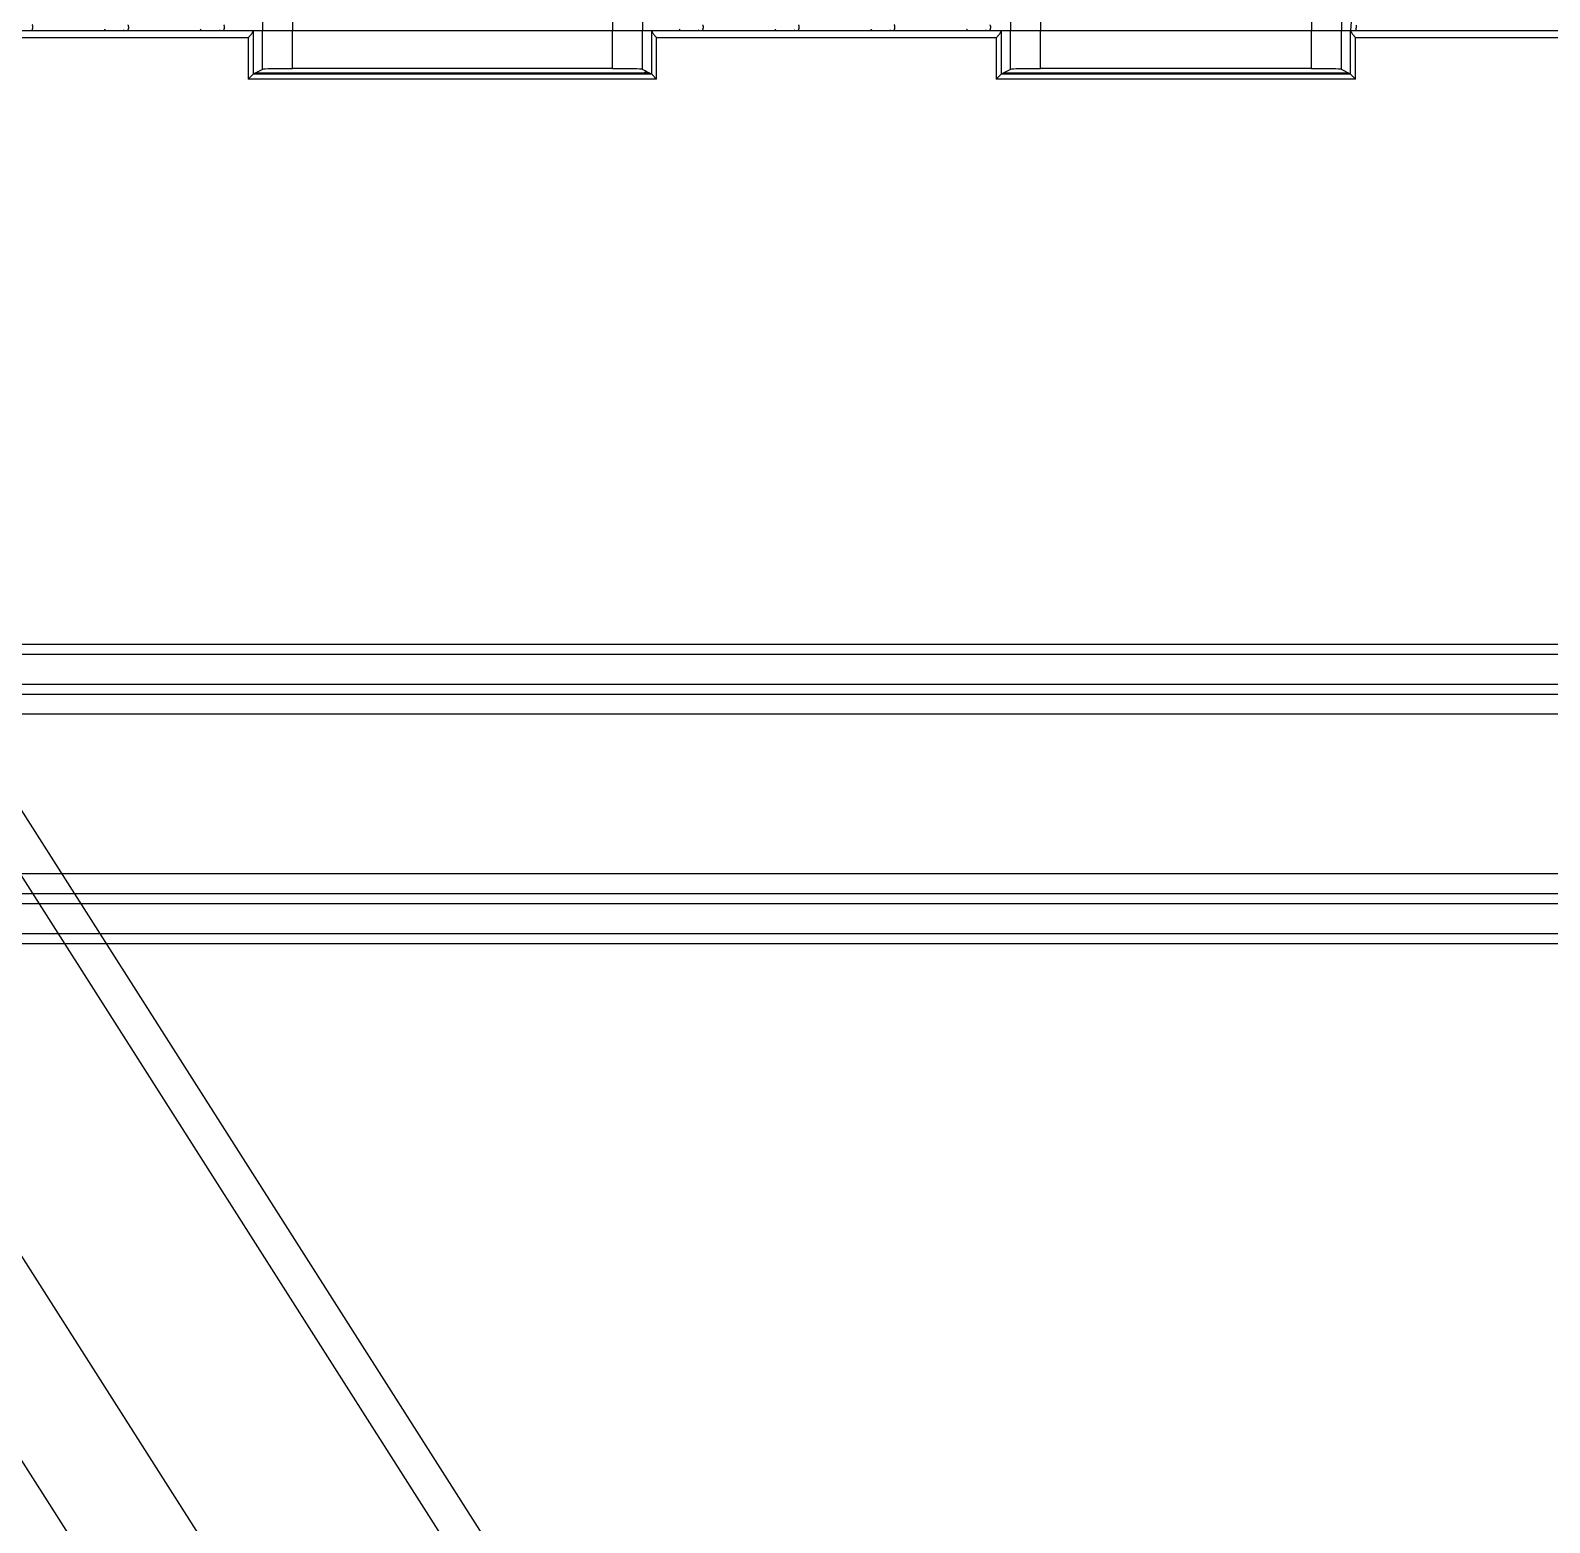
# Model space of a CAD drawing. Header units: millimetres. Extents: x 562 to 17351, y 2396 to 6995.
# Drawn here: x 14613.4 to 14765.8, y 4394.1 to 4543.8 of the extents above; entities that cross this region are included whole.
import ezdxf

# ---------------------------------------------------------------- set-up
doc = ezdxf.new("R2010")
doc.units = ezdxf.units.MM
doc.layers.add('02___PRT_ALL_AXES', color=7, linetype='Continuous')

# ---------------------------------------------------------------- blocks, each defined once
blk = doc.blocks.new('DTGCNV')
at = {"color": 7, "linetype": 'Continuous'}
for p, q in [((13316.62, 5010.2), (12716.62, 5010.2)), ((12813.1, 5009.5), (12740.97, 5009.5)), ((12813.1, 5009.5), (12813.1, 5005.36)), ((12813.59, 5010.16), (12813.59, 5005.86)), ((12814.52, 5006.33), (12814.52, 5010.2)), ((12817.52, 5006.4), (12817.52, 5010.2)), ((12849.62, 5006.4), (12849.62, 5010.2)), ((12852.62, 5006.33), (12852.62, 5010.2)), ((12853.55, 5005.86), (12853.55, 5010.16)), ((12854.04, 5005.36), (12854.04, 5009.5)), ((12888.1, 5009.5), (12854.04, 5009.5)), ((12888.1, 5009.5), (12888.1, 5005.36)), ((12888.6, 5010.16), (12888.6, 5005.86)), ((12889.53, 5006.33), (12889.53, 5010.2)), ((12892.53, 5006.4), (12892.53, 5010.2)), ((12919.71, 5006.4), (12919.71, 5010.2)), ((12922.71, 5006.33), (12922.71, 5010.2)), ((12923.63, 5005.86), (12923.63, 5010.16)), ((12924.13, 5005.36), (12924.13, 5009.5)), ((13062.48, 5009.5), (12924.13, 5009.5)), ((12813.59, 5005.86), (12813.1, 5005.36)), ((12814.52, 5006.33), (12813.6, 5005.86)), ((12853.54, 5005.86), (12813.6, 5005.86)), ((12853.37, 5005.95), (12813.77, 5005.95)), ((12849.62, 5006.4), (12817.52, 5006.4)), ((12853.54, 5005.86), (12852.62, 5006.33)), ((12854.04, 5005.36), (12853.55, 5005.86)), ((12888.6, 5005.86), (12888.1, 5005.36)), ((12889.53, 5006.33), (12888.6, 5005.86)), ((12923.63, 5005.86), (12888.6, 5005.86)), ((12923.46, 5005.95), (12888.78, 5005.95)), ((12919.71, 5006.4), (12892.53, 5006.4)), ((12923.63, 5005.86), (12922.71, 5006.33)), ((12924.13, 5005.36), (12923.63, 5005.86)), ((12854.04, 5005.36), (12813.1, 5005.36)), ((12924.13, 5005.36), (12888.1, 5005.36)), ((12759.91, 4979.78), (12838.25, 4856.8)), ((12719.01, 4978.83), (12910.96, 4677.53)), ((12883.39, 4779.44), (12757.68, 4976.76)), ((12735.19, 4973.91), (12923.33, 4678.59)), ((12814.52, 4676.57), (12814.52, 4672.7)), ((12817.52, 4676.49), (12817.52, 4672.7)), ((12849.62, 4676.49), (12849.62, 4672.7)), ((12852.62, 4676.57), (12852.62, 4672.7)), ((12889.53, 4676.57), (12889.53, 4672.7)), ((12892.53, 4676.49), (12892.53, 4672.7)), ((12919.71, 4676.49), (12919.71, 4672.7)), ((12922.71, 4676.57), (12922.71, 4672.7)), ((12923.68, 4673.67), (12923.62, 4672.7)), ((13316.62, 4672.7), (12717.12, 4672.7)), ((12799.03, 4672.7), (12799.07, 4672.76)), ((12800.7, 4672.7), (12800.59, 4672.76)), ((12808.64, 4672.7), (12808.67, 4672.76)), ((12810.3, 4672.7), (12810.2, 4672.76)), ((12856.66, 4672.7), (12856.69, 4672.76)), ((12858.32, 4672.7), (12858.22, 4672.76)), ((12866.26, 4672.7), (12866.3, 4672.76)), ((12867.93, 4672.7), (12867.82, 4672.76)), ((12875.87, 4672.7), (12875.9, 4672.76)), ((12877.53, 4672.7), (12877.42, 4672.76)), ((12885.47, 4672.7), (12885.5, 4672.76)), ((12887.14, 4672.7), (12887.03, 4672.76)), ((12924.18, 4673.27), (12924.14, 4672.7))]:
    blk.add_line(p, q, dxfattribs=at)
at = {"color": 4, "linetype": 'Continuous'}
blk.add_arc((12855.62, 4999.32), 7.25, 110.668, 113.8908, dxfattribs=at)
at = {"color": 7, "linetype": 'Continuous'}
for centre, major_axis, ratio, start_param, end_param in [((12813.61, 5009.5), (0, 0.7), 0.052408, 0, 0.329), ((12853.53, 5009.5), (0, 0.7), 0.052408, -0.329, 0), ((12888.61, 5009.5), (0, 0.7), 0.052408, 0, 0.329), ((12923.62, 5009.5), (0, 0.7), 0.052408, -0.329, 0), ((12813.6, 5005.36), (0, 0.5), 0.052408, 0.02618, 0.05236), ((12817.52, 5006.32), (3, 0), 0.026186, 1.570796, 3.089233), ((12849.62, 5006.32), (3, 0), 0.026186, 0.05236, 1.570796), ((12853.54, 5005.36), (0, 0.5), 0.052408, -0.05236, -0.02618), ((12888.6, 5005.36), (0, 0.5), 0.052408, 0.02618, 0.05236), ((12892.53, 5006.32), (3, 0), 0.026186, 1.570796, 3.089233), ((12919.71, 5006.32), (3, 0), 0.026186, 0.05236, 1.570796), ((12923.63, 5005.36), (0, 0.5), 0.052408, -0.05236, -0.02618), ((12813.61, 4673.4), (0, 0.7), 0.052408, -3.470593, -3.141593), ((12853.53, 4673.4), (0, 0.7), 0.052408, -3.141593, -2.812592), ((12888.61, 4673.4), (0, 0.7), 0.052408, -3.470593, -3.141593)]:
    blk.add_ellipse(centre, major_axis=major_axis, ratio=ratio, start_param=start_param, end_param=end_param, dxfattribs=at)
for points, knots in [([(12813.1, 5009.5), (12813.12, 5009.53), (12813.18, 5009.59), (12813.26, 5009.69), (12813.34, 5009.78), (12813.41, 5009.87), (12813.47, 5009.95), (12813.51, 5010), (12813.53, 5010.04), (12813.56, 5010.08), (12813.57, 5010.1), (12813.58, 5010.12), (12813.59, 5010.14), (12813.59, 5010.15), (12813.59, 5010.16), (12813.59, 5010.16)], [0, 0, 0, 0, 0.152678, 0.303619, 0.450743, 0.591561, 0.722626, 0.783052, 0.839064, 0.889738, 0.93406, 0.953523, 0.971039, 0.986537, 1, 1, 1, 1]), ([(12853.55, 5010.16), (12853.55, 5010.16), (12853.55, 5010.15), (12853.55, 5010.14), (12853.56, 5010.12), (12853.57, 5010.1), (12853.58, 5010.08), (12853.61, 5010.04), (12853.63, 5010), (12853.67, 5009.95), (12853.73, 5009.87), (12853.8, 5009.78), (12853.88, 5009.69), (12853.96, 5009.59), (12854.02, 5009.53), (12854.04, 5009.5)], [0, 0, 0, 0, 0.013463, 0.028958, 0.046471, 0.065932, 0.110248, 0.160922, 0.216933, 0.277361, 0.408429, 0.549248, 0.696374, 0.84732, 1, 1, 1, 1]), ([(12888.1, 5009.5), (12888.13, 5009.53), (12888.19, 5009.59), (12888.27, 5009.69), (12888.34, 5009.78), (12888.42, 5009.87), (12888.47, 5009.95), (12888.51, 5010), (12888.54, 5010.04), (12888.56, 5010.08), (12888.58, 5010.1), (12888.59, 5010.12), (12888.6, 5010.14), (12888.6, 5010.15), (12888.6, 5010.16), (12888.6, 5010.16)], [0, 0, 0, 0, 0.152678, 0.303619, 0.450743, 0.591561, 0.722626, 0.783052, 0.839064, 0.889738, 0.93406, 0.953523, 0.971039, 0.986537, 1, 1, 1, 1]), ([(12923.63, 5010.16), (12923.63, 5010.16), (12923.64, 5010.15), (12923.64, 5010.14), (12923.65, 5010.12), (12923.66, 5010.1), (12923.67, 5010.08), (12923.7, 5010.04), (12923.72, 5010), (12923.76, 5009.95), (12923.82, 5009.87), (12923.89, 5009.78), (12923.97, 5009.69), (12924.05, 5009.59), (12924.11, 5009.53), (12924.13, 5009.5)], [0, 0, 0, 0, 0.013463, 0.028958, 0.046471, 0.065932, 0.110248, 0.160922, 0.216933, 0.277361, 0.408429, 0.549248, 0.696374, 0.84732, 1, 1, 1, 1]), ([(12791.42, 4672.7), (12791.42, 4672.7), (12791.41, 4672.7), (12791.41, 4672.7), (12791.41, 4672.7), (12791.4, 4672.7), (12791.4, 4672.7), (12791.4, 4672.71), (12791.4, 4672.71), (12791.4, 4672.72), (12791.4, 4672.72), (12791.41, 4672.73), (12791.42, 4672.74), (12791.42, 4672.76), (12791.43, 4672.77), (12791.44, 4672.78), (12791.45, 4672.81), (12791.46, 4672.84), (12791.48, 4672.88), (12791.49, 4672.92), (12791.5, 4672.97), (12791.51, 4673.02), (12791.51, 4673.08), (12791.5, 4673.14), (12791.49, 4673.2), (12791.46, 4673.25), (12791.44, 4673.29), (12791.43, 4673.31)], [0, 0, 0, 0, 0.012577, 0.017811, 0.022415, 0.026524, 0.030371, 0.038422, 0.043171, 0.048577, 0.06156, 0.077442, 0.095999, 0.116978, 0.140127, 0.165209, 0.192065, 0.250601, 0.315018, 0.384942, 0.460136, 0.540384, 0.625394, 0.714676, 0.807485, 0.902935, 1, 1, 1, 1]), ([(12798.69, 4672.86), (12798.69, 4672.85), (12798.71, 4672.82), (12798.73, 4672.79), (12798.75, 4672.77), (12798.76, 4672.75), (12798.77, 4672.74), (12798.78, 4672.73), (12798.78, 4672.72), (12798.79, 4672.72), (12798.79, 4672.71), (12798.8, 4672.71), (12798.8, 4672.7), (12798.8, 4672.7), (12798.8, 4672.7), (12798.79, 4672.7), (12798.79, 4672.7), (12798.79, 4672.7), (12798.79, 4672.7)], [0, 0, 0, 0, 0.204317, 0.392896, 0.563403, 0.640806, 0.712092, 0.776327, 0.832529, 0.879525, 0.916233, 0.930591, 0.942394, 0.959733, 0.967501, 0.976309, 0.987004, 1, 1, 1, 1]), ([(12801.02, 4672.7), (12801.02, 4672.7), (12801.02, 4672.7), (12801.01, 4672.7), (12801.01, 4672.7), (12801.01, 4672.7), (12801.01, 4672.7), (12801, 4672.71), (12801.01, 4672.71), (12801.01, 4672.72), (12801.01, 4672.72), (12801.01, 4672.73), (12801.02, 4672.74), (12801.03, 4672.76), (12801.03, 4672.77), (12801.04, 4672.78), (12801.05, 4672.81), (12801.07, 4672.84), (12801.08, 4672.88), (12801.1, 4672.92), (12801.11, 4672.97), (12801.11, 4673.02), (12801.11, 4673.08), (12801.1, 4673.14), (12801.09, 4673.2), (12801.07, 4673.25), (12801.05, 4673.29), (12801.04, 4673.31)], [0, 0, 0, 0, 0.012577, 0.017811, 0.022415, 0.026524, 0.030371, 0.038422, 0.043171, 0.048577, 0.06156, 0.077442, 0.095999, 0.116978, 0.140127, 0.165209, 0.192065, 0.250601, 0.315018, 0.384942, 0.460136, 0.540384, 0.625394, 0.714676, 0.807485, 0.902935, 1, 1, 1, 1]), ([(12808.29, 4672.86), (12808.3, 4672.85), (12808.31, 4672.82), (12808.33, 4672.79), (12808.35, 4672.77), (12808.36, 4672.75), (12808.37, 4672.74), (12808.38, 4672.73), (12808.39, 4672.72), (12808.39, 4672.72), (12808.4, 4672.71), (12808.4, 4672.71), (12808.4, 4672.7), (12808.4, 4672.7), (12808.4, 4672.7), (12808.4, 4672.7), (12808.4, 4672.7), (12808.39, 4672.7), (12808.39, 4672.7)], [0, 0, 0, 0, 0.204317, 0.392896, 0.563403, 0.640806, 0.712092, 0.776327, 0.832529, 0.879525, 0.916233, 0.930591, 0.942394, 0.959733, 0.967501, 0.976309, 0.987004, 1, 1, 1, 1]), ([(12810.63, 4672.7), (12810.63, 4672.7), (12810.62, 4672.7), (12810.62, 4672.7), (12810.61, 4672.7), (12810.61, 4672.7), (12810.61, 4672.7), (12810.61, 4672.71), (12810.61, 4672.71), (12810.61, 4672.72), (12810.61, 4672.72), (12810.62, 4672.73), (12810.62, 4672.74), (12810.63, 4672.76), (12810.64, 4672.77), (12810.65, 4672.78), (12810.66, 4672.81), (12810.67, 4672.84), (12810.69, 4672.88), (12810.7, 4672.92), (12810.71, 4672.97), (12810.72, 4673.02), (12810.72, 4673.08), (12810.71, 4673.14), (12810.69, 4673.2), (12810.67, 4673.25), (12810.65, 4673.29), (12810.64, 4673.31)], [0, 0, 0, 0, 0.012577, 0.017811, 0.022415, 0.026524, 0.030371, 0.038422, 0.043171, 0.048577, 0.06156, 0.077442, 0.095999, 0.116978, 0.140127, 0.165209, 0.192065, 0.250601, 0.315018, 0.384942, 0.460136, 0.540384, 0.625394, 0.714676, 0.807485, 0.902935, 1, 1, 1, 1]), ([(12856.31, 4672.86), (12856.32, 4672.85), (12856.33, 4672.82), (12856.35, 4672.79), (12856.37, 4672.77), (12856.38, 4672.75), (12856.39, 4672.74), (12856.4, 4672.73), (12856.41, 4672.72), (12856.41, 4672.72), (12856.42, 4672.71), (12856.42, 4672.71), (12856.42, 4672.7), (12856.42, 4672.7), (12856.42, 4672.7), (12856.42, 4672.7), (12856.42, 4672.7), (12856.41, 4672.7), (12856.41, 4672.7)], [0, 0, 0, 0, 0.204317, 0.392896, 0.563403, 0.640806, 0.712092, 0.776327, 0.832529, 0.879525, 0.916233, 0.930591, 0.942394, 0.959733, 0.967501, 0.976309, 0.987004, 1, 1, 1, 1]), ([(12858.65, 4672.7), (12858.65, 4672.7), (12858.64, 4672.7), (12858.64, 4672.7), (12858.63, 4672.7), (12858.63, 4672.7), (12858.63, 4672.7), (12858.63, 4672.71), (12858.63, 4672.71), (12858.63, 4672.72), (12858.63, 4672.72), (12858.64, 4672.73), (12858.64, 4672.74), (12858.65, 4672.76), (12858.66, 4672.77), (12858.67, 4672.78), (12858.68, 4672.81), (12858.69, 4672.84), (12858.71, 4672.88), (12858.72, 4672.92), (12858.73, 4672.97), (12858.74, 4673.02), (12858.74, 4673.08), (12858.73, 4673.14), (12858.71, 4673.2), (12858.69, 4673.25), (12858.67, 4673.29), (12858.66, 4673.31)], [0, 0, 0, 0, 0.012577, 0.017811, 0.022415, 0.026524, 0.030371, 0.038422, 0.043171, 0.048577, 0.06156, 0.077442, 0.095999, 0.116978, 0.140127, 0.165209, 0.192065, 0.250601, 0.315018, 0.384942, 0.460136, 0.540384, 0.625394, 0.714676, 0.807485, 0.902935, 1, 1, 1, 1]), ([(12865.92, 4672.86), (12865.92, 4672.85), (12865.93, 4672.82), (12865.96, 4672.79), (12865.97, 4672.77), (12865.99, 4672.75), (12866, 4672.74), (12866.01, 4672.73), (12866.01, 4672.72), (12866.02, 4672.72), (12866.02, 4672.71), (12866.02, 4672.71), (12866.03, 4672.7), (12866.03, 4672.7), (12866.02, 4672.7), (12866.02, 4672.7), (12866.02, 4672.7), (12866.02, 4672.7), (12866.02, 4672.7)], [0, 0, 0, 0, 0.204317, 0.392896, 0.563403, 0.640806, 0.712092, 0.776327, 0.832529, 0.879525, 0.916233, 0.930591, 0.942394, 0.959733, 0.967501, 0.976309, 0.987004, 1, 1, 1, 1]), ([(12868.25, 4672.7), (12868.25, 4672.7), (12868.25, 4672.7), (12868.24, 4672.7), (12868.24, 4672.7), (12868.24, 4672.7), (12868.23, 4672.7), (12868.23, 4672.71), (12868.23, 4672.71), (12868.23, 4672.72), (12868.24, 4672.72), (12868.24, 4672.73), (12868.25, 4672.74), (12868.25, 4672.76), (12868.26, 4672.77), (12868.27, 4672.78), (12868.28, 4672.81), (12868.3, 4672.84), (12868.31, 4672.88), (12868.32, 4672.92), (12868.33, 4672.97), (12868.34, 4673.02), (12868.34, 4673.08), (12868.33, 4673.14), (12868.32, 4673.2), (12868.3, 4673.25), (12868.28, 4673.29), (12868.26, 4673.31)], [0, 0, 0, 0, 0.012577, 0.017811, 0.022415, 0.026524, 0.030371, 0.038422, 0.043171, 0.048577, 0.06156, 0.077442, 0.095999, 0.116978, 0.140127, 0.165209, 0.192065, 0.250601, 0.315018, 0.384942, 0.460136, 0.540384, 0.625394, 0.714676, 0.807485, 0.902935, 1, 1, 1, 1]), ([(12875.52, 4672.86), (12875.53, 4672.85), (12875.54, 4672.82), (12875.56, 4672.79), (12875.58, 4672.77), (12875.59, 4672.75), (12875.6, 4672.74), (12875.61, 4672.73), (12875.62, 4672.72), (12875.62, 4672.72), (12875.63, 4672.71), (12875.63, 4672.71), (12875.63, 4672.7), (12875.63, 4672.7), (12875.63, 4672.7), (12875.63, 4672.7), (12875.62, 4672.7), (12875.62, 4672.7), (12875.62, 4672.7)], [0, 0, 0, 0, 0.204317, 0.392896, 0.563403, 0.640806, 0.712092, 0.776327, 0.832529, 0.879525, 0.916233, 0.930591, 0.942394, 0.959733, 0.967501, 0.976309, 0.987004, 1, 1, 1, 1]), ([(12877.86, 4672.7), (12877.85, 4672.7), (12877.85, 4672.7), (12877.85, 4672.7), (12877.84, 4672.7), (12877.84, 4672.7), (12877.84, 4672.7), (12877.84, 4672.71), (12877.84, 4672.71), (12877.84, 4672.72), (12877.84, 4672.72), (12877.85, 4672.73), (12877.85, 4672.74), (12877.86, 4672.76), (12877.87, 4672.77), (12877.87, 4672.78), (12877.89, 4672.81), (12877.9, 4672.84), (12877.92, 4672.88), (12877.93, 4672.92), (12877.94, 4672.97), (12877.94, 4673.02), (12877.94, 4673.08), (12877.94, 4673.14), (12877.92, 4673.2), (12877.9, 4673.25), (12877.88, 4673.29), (12877.87, 4673.31)], [0, 0, 0, 0, 0.012577, 0.017811, 0.022415, 0.026524, 0.030371, 0.038422, 0.043171, 0.048577, 0.06156, 0.077442, 0.095999, 0.116978, 0.140127, 0.165209, 0.192065, 0.250601, 0.315018, 0.384942, 0.460136, 0.540384, 0.625394, 0.714676, 0.807485, 0.902935, 1, 1, 1, 1]), ([(12885.12, 4672.86), (12885.13, 4672.85), (12885.14, 4672.82), (12885.16, 4672.79), (12885.18, 4672.77), (12885.2, 4672.75), (12885.21, 4672.74), (12885.21, 4672.73), (12885.22, 4672.72), (12885.23, 4672.72), (12885.23, 4672.71), (12885.23, 4672.71), (12885.23, 4672.7), (12885.23, 4672.7), (12885.23, 4672.7), (12885.23, 4672.7), (12885.23, 4672.7), (12885.23, 4672.7), (12885.23, 4672.7)], [0, 0, 0, 0, 0.204317, 0.392896, 0.563403, 0.640806, 0.712092, 0.776327, 0.832529, 0.879525, 0.916233, 0.930591, 0.942394, 0.959733, 0.967501, 0.976309, 0.987004, 1, 1, 1, 1]), ([(12887.46, 4672.7), (12887.46, 4672.7), (12887.45, 4672.7), (12887.45, 4672.7), (12887.45, 4672.7), (12887.44, 4672.7), (12887.44, 4672.7), (12887.44, 4672.71), (12887.44, 4672.71), (12887.44, 4672.72), (12887.45, 4672.72), (12887.45, 4672.73), (12887.46, 4672.74), (12887.46, 4672.76), (12887.47, 4672.77), (12887.48, 4672.78), (12887.49, 4672.81), (12887.5, 4672.84), (12887.52, 4672.88), (12887.53, 4672.92), (12887.54, 4672.97), (12887.55, 4673.02), (12887.55, 4673.08), (12887.54, 4673.14), (12887.53, 4673.2), (12887.5, 4673.25), (12887.48, 4673.29), (12887.47, 4673.31)], [0, 0, 0, 0, 0.012577, 0.017811, 0.022415, 0.026524, 0.030371, 0.038422, 0.043171, 0.048577, 0.06156, 0.077442, 0.095999, 0.116978, 0.140127, 0.165209, 0.192065, 0.250601, 0.315018, 0.384942, 0.460136, 0.540384, 0.625394, 0.714676, 0.807485, 0.902935, 1, 1, 1, 1])]:
    blk.add_open_spline(points, degree=3, knots=knots, dxfattribs=at)
blk = doc.blocks.new('*U61')
blk.add_blockref('DTGCNV', (-13016.62, -4845.2))
blk = doc.blocks.new('*U62')
at = {"color": 0, "linetype": 'ByBlock', "lineweight": -2, "transparency": 16777216}
for p in [(2400, 675), (2400, 337.5)]:
    blk.add_blockref('*U61', p, dxfattribs=at)
blk = doc.blocks.new('dfx')
at = {"color": 114, "linetype": 'Continuous', "lineweight": -3, "true_color": 0x139b48}
for p, q in [((13147.48, 8801.23), (13701.48, 8801.23)), ((13147.48, 8796.23), (13701.48, 8796.23)), ((13147.48, 8794.23), (13701.48, 8794.23)), ((13147.48, 8778.23), (13701.48, 8778.23)), ((13147.48, 8776.23), (13701.48, 8776.23)), ((13147.48, 8771.23), (13701.48, 8771.23))]:
    blk.add_line(p, q, dxfattribs=at)
at = {"layer": '02___PRT_ALL_AXES', "color": 114, "linetype": 'Continuous', "lineweight": -3, "true_color": 0x139b48}
for p, q in [((13151.45, 8800.23), (13697.51, 8800.23)), ((13151.45, 8797.23), (13697.51, 8797.23)), ((13151.45, 8775.23), (13697.51, 8775.23)), ((13151.45, 8772.23), (13697.51, 8772.23))]:
    blk.add_line(p, q, dxfattribs=at)
blk = doc.blocks.new('*U142')
blk.add_blockref('dfx', (-13416.98, -8530.48))
blk = doc.blocks.new('*U143')
at = {"color": 0, "linetype": 'ByBlock', "lineweight": -2, "transparency": 16777216}
blk.add_blockref('*U142', (2400, 0), dxfattribs=at)

msp = doc.modelspace()

# ---------------------------------------------------------------- block references
for name, p in [('*U62', (12438.816, 4041.217)), ('*U143', (12431.316, 4211.467))]:
    msp.add_blockref(name, p)

doc.saveas('drawing.dxf')
